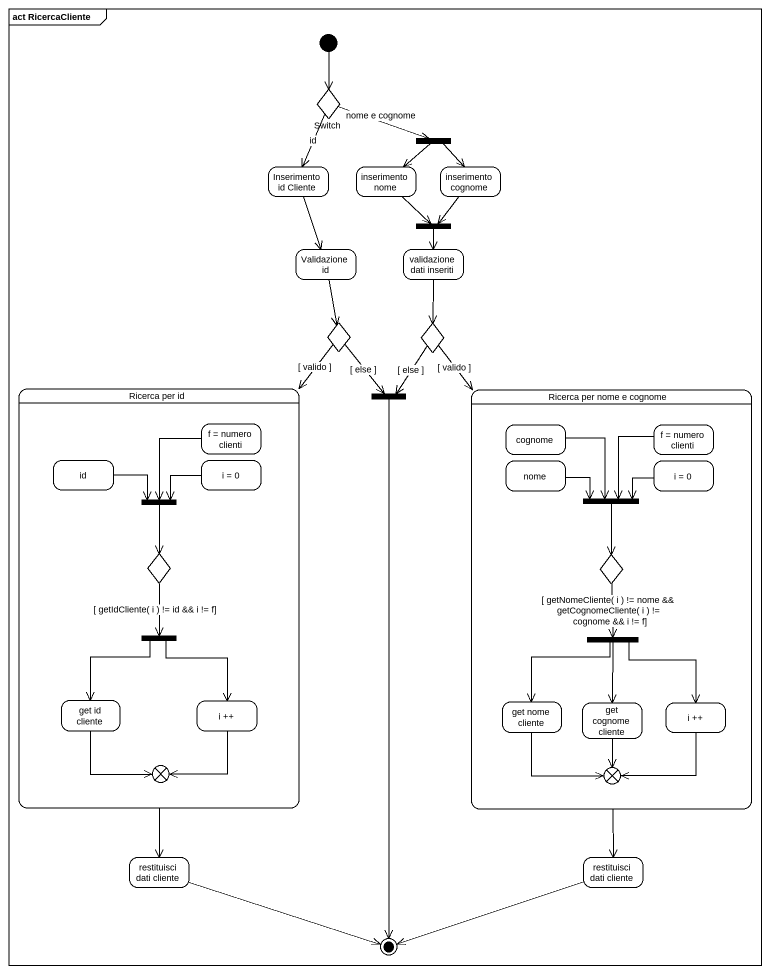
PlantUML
@startuml
mainframe act RicercaCliente
hide empty description
state Switch <<choice>>
state fork1 <<fork>>
state "Inserimento id Cliente" as Inserimento_id_Cliente
state "inserimento nome" as inserimento_nome
state "inserimento cognome" as inserimento_cognome
state fork2 <<join>>
state "Validazione id" as Validazione_id
state "validazione dati inseriti" as validazione_dati_inseriti
state choice1 <<choice>>
state choice2 <<choice>>
state "Ricerca per id" as Ricerca_per_id {
  state id
  state "i = 0" as i_0
  state "f = numero clienti" as f_numero_clienti
  state fork4 <<join>>
  state choice3 <<choice>>
  state fork6 <<fork>>
  state "get id cliente" as get_id_cliente
  state "i ++" as i
  state flowfinal1 <<end>>
}
state fork3 <<join>>
state "Ricerca per nome e cognome" as Ricerca_per_nome_e_cognome {
  state nome
  state cognome
  state "i = 0" as i_0_2
  state "f = numero clienti" as f_numero_clienti_2
  state fork5 <<join>>
  state choice4 <<choice>>
  state fork7 <<fork>>
  state "get nome cliente" as get_nome_cliente
  state "get cognome cliente" as get_cognome_cliente
  state "i ++" as i_2
  state flowfinal2 <<end>>
}
state "restituisci dati cliente" as restituisci_dati_cliente
state "restituisci dati cliente" as restituisci_dati_cliente_2
[*] --> Switch
Switch -right-> fork1 : nome e cognome
Switch --> Inserimento_id_Cliente : id
fork1 --> inserimento_nome
fork1 --> inserimento_cognome
Inserimento_id_Cliente --> Validazione_id
inserimento_nome --> fork2
inserimento_cognome --> fork2
fork2 --> validazione_dati_inseriti
Validazione_id --> choice1
validazione_dati_inseriti --> choice2
choice1 --> Ricerca_per_id : [ valido ]
choice1 --> fork3 : [ else ]
choice2 --> fork3 : [ else ]
choice2 --> Ricerca_per_nome_e_cognome : [ valido ]
Ricerca_per_id --> restituisci_dati_cliente
Ricerca_per_nome_e_cognome --> restituisci_dati_cliente_2
id -right-> fork4
i_0 -left-> fork4
f_numero_clienti --> fork4
nome -right-> fork5
cognome --> fork5
i_0_2 -left-> fork5
f_numero_clienti_2 --> fork5
fork4 --> choice3
fork5 --> choice4
choice3 --> fork6 : [ getIdCliente( i ) != id && i != f]
choice4 --> fork7 : [ getNomeCliente( i ) != nome && getCognomeCliente( i ) != cognome && i != f]
fork6 --> get_id_cliente
fork6 --> i
fork7 --> get_nome_cliente
fork7 --> get_cognome_cliente
fork7 --> i_2
get_id_cliente --> flowfinal1
i --> flowfinal1
get_nome_cliente --> flowfinal2
get_cognome_cliente --> flowfinal2
i_2 --> flowfinal2
fork3 --> [*]
restituisci_dati_cliente -right-> [*]
restituisci_dati_cliente_2 -left-> [*]
@enduml
